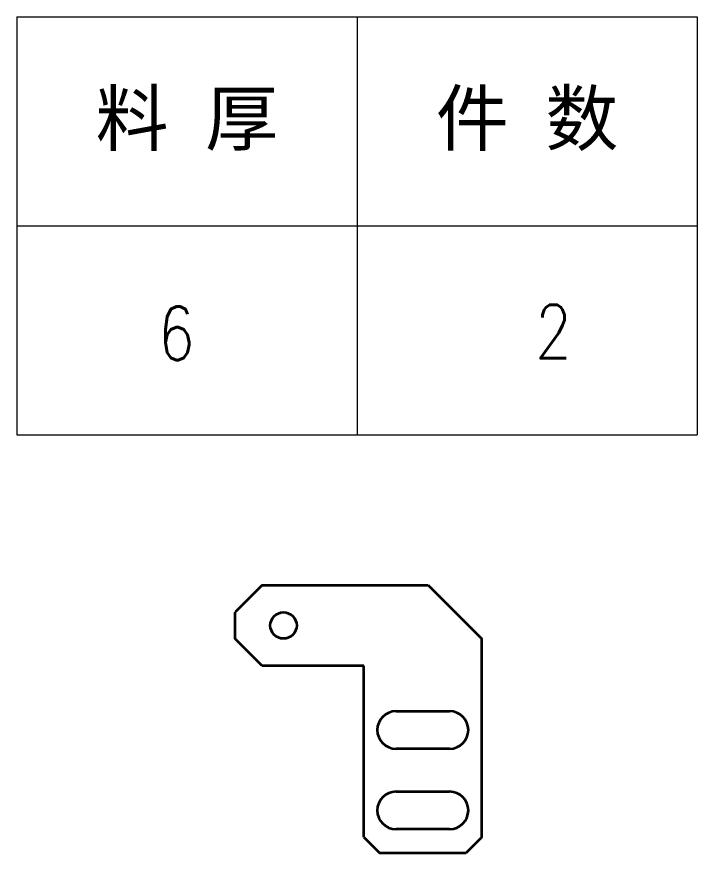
# Model space of a CAD drawing. Header units: millimetres. Extents: x -135448 to 104182, y -50696 to 70200.
# Drawn here: x -135011.5 to -134884.5, y 69593.4 to 69749.5 of the extents above; entities that cross this region are included whole.
import ezdxf
from ezdxf.enums import TextEntityAlignment as Align

# ---------------------------------------------------------------- set-up
doc = ezdxf.new("R2010")
doc.units = ezdxf.units.MM
doc.header["$LTSCALE"] = 0.5
doc.layers.add('标注线', color=3, linetype='Continuous', lineweight=18)
doc.styles.add('DIM', font='romans.shx', dxfattribs={"width": 0.8, "bigfont": 'bigfont.shx'})
doc.styles.get("Standard").update_dxf_attribs({"font": 'simplex.shx'})

# ---------------------------------------------------------------- blocks, each defined once
blk = doc.blocks.new('*T186')
at = {"color": 0, "linetype": 'ByBlock', "lineweight": -2, "transparency": 16777216}
for p, q in [((0, 0), (127, 0)), ((0, 0), (0, -78)), ((63.5, 0), (63.5, -78)), ((127, 0), (127, -78)), ((0, -39), (127, -39)), ((0, -78), (127, -78))]:
    blk.add_line(p, q, dxfattribs=at)
at = {"color": 0, "transparency": 16777216, "char_height": 10, "width": 60.5, "attachment_point": 5}
for s, insert in [('{\\fSimSun|b0|i0|c134|p2;件 数}', (95.25, -19.5)), ('{\\fSimSun|b0|i0|c134|p2;料 厚}', (31.75, -19.5))]:
    blk.add_mtext(s, dxfattribs=dict(at, insert=insert))
blk = doc.blocks.new('拆图参数')
blk.add_blockref('*T186', (-63.5, 78))
at = {"style": 'DIM', "width": 0.8}
blk.add_attdef('6', text='', height=10, dxfattribs=at).set_placement((-37.13, 18.91), align=Align.MIDDLE_LEFT)
blk.add_attdef('1', text='', height=10, dxfattribs=at).set_placement((36.65, 19.27), align=Align.MIDDLE_CENTER)

msp = doc.modelspace()

# ---------------------------------------------------------------- linework, layer by layer
at = {"color": 7, "lineweight": 35}
for p, q in [((-134965.713, 69643.445), (-134970.713, 69638.445)), ((-134970.713, 69633.445), (-134970.713, 69638.445)), ((-134965.713, 69628.445), (-134970.713, 69633.445)), ((-134924.713, 69596.445), (-134924.713, 69633.445)), ((-134946.713, 69596.445), (-134946.713, 69628.445))]:
    msp.add_line(p, q, dxfattribs=at)
at = {"color": 7, "lineweight": 35, "ltscale": 0.3}
msp.add_line((-134965.713, 69643.445), (-134934.713, 69643.445), dxfattribs=at)
at = {"color": 7, "lineweight": 35, "ltscale": 0.353553}
msp.add_line((-134934.713, 69643.445), (-134924.713, 69633.445), dxfattribs=at)
at = {"color": 7, "lineweight": 35, "ltscale": 0.075}
msp.add_line((-134946.713, 69628.445), (-134965.713, 69628.445), dxfattribs=at)
at = {"color": 7, "lineweight": 35, "ltscale": 0.25}
for p, q in [((-134940.713, 69619.945), (-134930.713, 69619.945)), ((-134930.713, 69612.945), (-134940.713, 69612.945)), ((-134940.713, 69604.945), (-134930.713, 69604.945)), ((-134930.713, 69597.945), (-134940.713, 69597.945))]:
    msp.add_line(p, q, dxfattribs=at)
at = {"color": 7, "lineweight": 35, "ltscale": 0.106066}
for p, q in [((-134946.713, 69596.445), (-134943.713, 69593.445)), ((-134924.713, 69596.445), (-134927.713, 69593.445))]:
    msp.add_line(p, q, dxfattribs=at)
at = {"color": 7, "lineweight": 35, "ltscale": 0.4}
msp.add_line((-134927.713, 69593.445), (-134943.713, 69593.445), dxfattribs=at)
at = {"color": 7, "lineweight": 35}
msp.add_circle((-134961.714, 69635.945), 2.458, dxfattribs=at)
for centre, start, end in [((-134940.713, 69616.445), 90, 270), ((-134930.713, 69616.445), 270, 90), ((-134940.713, 69601.445), 90, 270), ((-134930.713, 69601.445), 270, 90)]:
    msp.add_arc(centre, 3.5, start, end, dxfattribs=at)

# ---------------------------------------------------------------- block references
at = {"layer": '标注线'}
msp.add_blockref('拆图参数', (-134947.998, 69671.528), dxfattribs=at).add_auto_attribs({'1': '2', '6': '6'})

doc.saveas('drawing.dxf')
